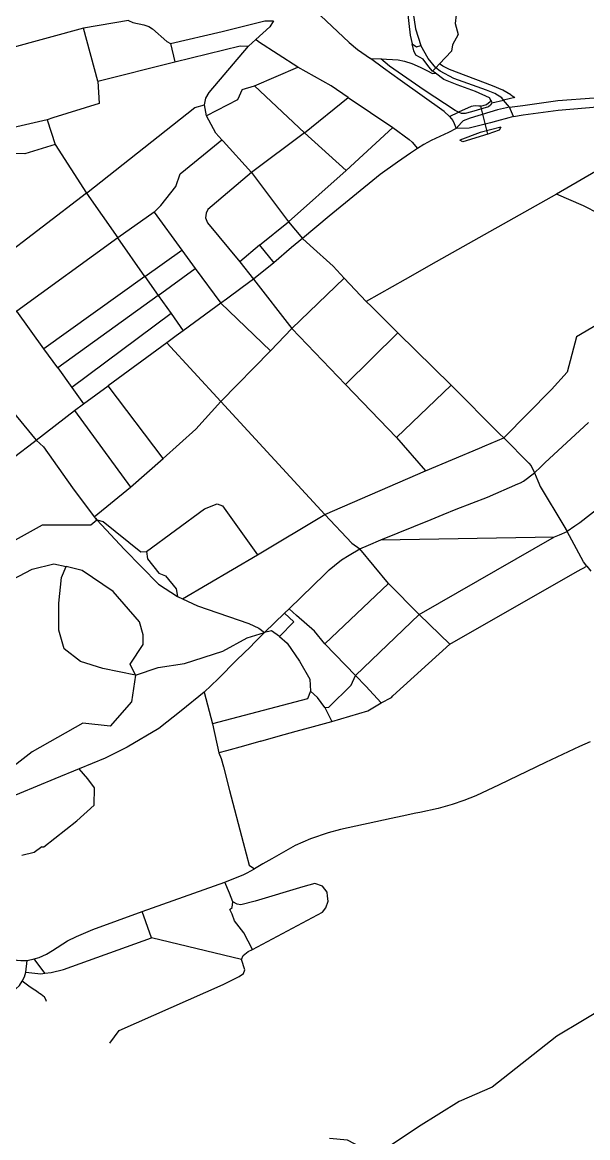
# Model space of a CAD drawing. Header units: inches. Extents: x 2740922 to 2751091, y 1249500 to 1259683.
# Drawn here: x 2744319 to 2744942, y 1252899 to 1254127 of the extents above; entities that cross this region are included whole.
import ezdxf

# ---------------------------------------------------------------- set-up
doc = ezdxf.new("R2010")
doc.units = ezdxf.units.IN
doc.header["$MEASUREMENT"] = 0

msp = doc.modelspace()

# ---------------------------------------------------------------- linework, layer by layer
for points in [[(2744789.9, 1254405.8), (2744811, 1254358.3), (2744811.9, 1254321), (2744808.1, 1254308.6), (2744798.9, 1254295), (2744791.1, 1254286.5), (2744773.4, 1254264.8), (2744764.2, 1254249.8), (2744759.1, 1254235), (2744752.3, 1254214.7), (2744744, 1254178.1), (2744743.1, 1254141.6), (2744746.4, 1254112.7), (2744748.5, 1254103.3)], [(2744786.8, 1254193.3), (2744774.6, 1254188), (2744760.7, 1254177), (2744754.4, 1254168.6), (2744750, 1254159.5), (2744749, 1254153), (2744748.5, 1254145), (2744749.5, 1254137.1), (2744752.3, 1254119.5), (2744758.1, 1254101.3)], [(2744857.6, 1254175.2), (2744826.5, 1254160.5), (2744817.9, 1254149.4), (2744806.8, 1254146.9), (2744797.2, 1254135.2), (2744796, 1254125.7), (2744799.1, 1254113.5), (2744792.8, 1254102), (2744791.7, 1254095), (2744778.7, 1254081.3)], [(2744626.2, 1254150.6), (2744647.3, 1254134.2), (2744679.1, 1254104.7), (2744688.4, 1254096.8), (2744702.6, 1254086.9)], [(2744435.9, 1254128.7), (2744386.1, 1254120.3)], [(2744435.9, 1254128.7), (2744440.7, 1254126.5), (2744452.6, 1254123.9), (2744458.4, 1254122.1), (2744462.4, 1254119.7), (2744478.1, 1254105.6), (2744482.3, 1254103.4)], [(2744482.3, 1254103.4), (2744539.2, 1254116.9), (2744586.3, 1254128.5), (2744595.6, 1254128.6)], [(2744595.6, 1254128.6), (2744591.6, 1254121.9), (2744576.2, 1254108)], [(2744386.1, 1254120.3), (2744304.3, 1254098)], [(2744402, 1254061.9), (2744386.1, 1254120.3)], [(2744482.3, 1254103.4), (2744486.9, 1254083.3)], [(2744568.1, 1254100.7), (2744576.2, 1254108)], [(2744622.5, 1254077.4), (2744579, 1254105.4), (2744576.2, 1254108)], [(2744748.5, 1254103.3), (2744753.2, 1254099.9), (2744758.1, 1254101.3)], [(2744772.6, 1254072), (2744771.1, 1254073.2), (2744766.9, 1254077.8), (2744760.5, 1254086.2), (2744752.6, 1254090.7), (2744750.4, 1254095.6), (2744748.5, 1254103.3)], [(2744486.9, 1254083.3), (2744559, 1254101), (2744568.1, 1254100.7)], [(2744519.5, 1254036.1), (2744521.2, 1254043.4), (2744524.8, 1254049.6), (2744568.1, 1254100.7)], [(2744774.6, 1254076.9), (2744766, 1254087.1), (2744758.1, 1254101.3)], [(2744855.9, 1254033.3), (2744870.4, 1254035.2), (2744908.9, 1254040.6), (2744949.1, 1254043.8), (2744973.6, 1254045.8), (2744994.1, 1254048.1), (2745001.4, 1254048.9), (2745023.3, 1254051.5), (2745089.4, 1254060.7), (2745121.8, 1254066.6), (2745136.6, 1254068.9), (2745138.2, 1254069.3), (2745155.7, 1254073.1), (2745164.2, 1254075.1), (2745186.4, 1254080.5), (2745220.9, 1254091.2)], [(2744402, 1254061.9), (2744486.9, 1254083.3)], [(2744702.6, 1254086.9), (2744713.8, 1254086.6)], [(2744789.7, 1254023.2), (2744783.9, 1254028.6), (2744735.3, 1254063.1), (2744717, 1254076.4), (2744702.6, 1254086.9)], [(2744713.8, 1254086.6), (2744733.1, 1254085.5), (2744740.2, 1254084.2), (2744748.2, 1254081.4), (2744757.3, 1254077.5), (2744764.8, 1254073.9), (2744771, 1254070.4), (2744774.1, 1254070.9), (2744772.6, 1254072)], [(2744799.5, 1254028), (2744796, 1254029.9), (2744761.8, 1254052.2), (2744723.4, 1254078.4), (2744713.8, 1254086.6)], [(2744778.7, 1254081.3), (2744774.6, 1254076.9)], [(2744857.4, 1254046.9), (2744848.3, 1254052), (2744837.1, 1254056.8), (2744789.8, 1254074.8), (2744782.3, 1254078.7), (2744778.7, 1254081.3)], [(2744860.2, 1254023.2), (2744871, 1254025.1), (2744909.4, 1254030.1), (2744939.7, 1254032.8), (2744965.4, 1254035), (2744990, 1254037.5), (2745088.1, 1254052), (2745141.7, 1254061.6), (2745164.3, 1254066.9), (2745177.1, 1254069.9), (2745207.8, 1254078.2), (2745223.8, 1254083.9)], [(2744574.9, 1254056.9), (2744622.5, 1254077.4)], [(2744678, 1254043.9), (2744659.1, 1254057), (2744622.5, 1254077.4)], [(2744772.6, 1254072), (2744771.1, 1254073.2), (2744774.6, 1254076.9)], [(2744835.8, 1254039.7), (2744835.4, 1254041.3), (2744833.6, 1254043.6), (2744818.3, 1254050.5), (2744798, 1254058), (2744783.3, 1254063.8), (2744774.1, 1254070.9), (2744772.6, 1254072)], [(2744849.3, 1254041.2), (2744847.3, 1254043.7), (2744839.5, 1254048.3), (2744830.5, 1254052), (2744794.5, 1254064.9), (2744779.5, 1254072.9), (2744774.6, 1254076.9)], [(2744402, 1254061.9), (2744403.5, 1254037.6), (2744352.5, 1254021.6)], [(2744561, 1254052.9), (2744574.9, 1254056.9)], [(2744629.8, 1254005.1), (2744574.9, 1254056.9)], [(2744561, 1254052.9), (2744556, 1254041.5), (2744521.8, 1254023.8)], [(2744629.8, 1254005.1), (2744678, 1254043.9)], [(2744678, 1254043.9), (2744727.2, 1254010.9)], [(2744861.6, 1254044.1), (2744849.3, 1254041.2)], [(2744857.4, 1254046.9), (2744861.6, 1254044.1)], [(2744346.2, 1254019.6), (2744307.9, 1254010.8), (2744265.1, 1254021), (2744216.2, 1254020.7), (2744201, 1254023.7), (2744187.9, 1254032.8)], [(2744389.6, 1253938.8), (2744509.1, 1254033.2), (2744519.5, 1254036.1)], [(2744521.8, 1254023.8), (2744519.5, 1254036.1)], [(2744855.9, 1254033.3), (2744842.6, 1254030.3), (2744812.3, 1254021.2), (2744804.9, 1254018.5), (2744803, 1254016.4), (2744797.1, 1254009.8)], [(2744835.8, 1254039.7), (2744836.2, 1254038.1), (2744834.8, 1254035.5), (2744832.6, 1254033.8), (2744813.9, 1254028.2), (2744806.9, 1254026.6), (2744802.8, 1254026.6), (2744799.5, 1254028)], [(2744824.2, 1254034.4), (2744822, 1254034.4), (2744817.8, 1254034.8), (2744813.6, 1254034.2), (2744799.5, 1254028)], [(2744824.2, 1254034.4), (2744830.5, 1254036.4), (2744834.6, 1254039.7), (2744835.4, 1254041.3), (2744835.8, 1254039.7)], [(2744832, 1254003.6), (2744824.2, 1254034.4)], [(2744835.8, 1254039.7), (2744836.2, 1254038.1), (2744849.3, 1254041.2)], [(2744855.9, 1254033.3), (2744849.3, 1254041.2)], [(2744860.2, 1254023.2), (2744855.9, 1254033.3)], [(2744352.5, 1254021.6), (2744346.2, 1254019.6)], [(2744346.2, 1254019.6), (2744354.9, 1253992.2)], [(2744538.9, 1253997.3), (2744532.1, 1254004.8), (2744521.8, 1254023.8)], [(2744789.7, 1254023.2), (2744799.5, 1254028)], [(2744789.7, 1254023.2), (2744793.5, 1254018.8), (2744794.9, 1254015.3), (2744797.1, 1254009.8)], [(2744860.2, 1254023.2), (2744854.9, 1254021.8), (2744841.5, 1254018.1), (2744834.9, 1254016.3), (2744811.5, 1254010.4), (2744797.1, 1254009.8)], [(2744629.8, 1254005.1), (2744571.4, 1253961.3)], [(2744629.8, 1254005.1), (2744675.7, 1253963.8)], [(2744727.2, 1254010.9), (2744675.7, 1253963.8)], [(2744727.2, 1254010.9), (2744745.1, 1253997.8), (2744748.6, 1253994.8), (2744754.4, 1253987.9)], [(2744797.1, 1254009.8), (2744788.4, 1254005.4), (2744769.6, 1253996.6), (2744761.4, 1253992.3), (2744754.4, 1253987.9)], [(2744846.4, 1254011.3), (2744823.5, 1254005.4), (2744801.2, 1253996.9)], [(2744846.4, 1254011.3), (2744844.4, 1254008), (2744832, 1254003.6)], [(2744518.5, 1253981), (2744538.9, 1253997.3)], [(2744538.9, 1253997.3), (2744540.2, 1253995.9), (2744571.4, 1253961.3)], [(2744832, 1254003.6), (2744804.2, 1253995.1), (2744801.2, 1253996.9)], [(2744354.9, 1253992.2), (2744321.7, 1253982.2), (2744300.8, 1253982.7), (2744287.3, 1253979.4), (2744278.4, 1253970.4), (2744268.1, 1253962.3), (2744252.4, 1253952.2), (2744239.9, 1253940.9), (2744229.2, 1253924.6)], [(2744354.9, 1253992.2), (2744389.6, 1253938.8)], [(2744464.2, 1253917.7), (2744471.6, 1253925.2), (2744488.1, 1253946.2), (2744492.9, 1253960.1), (2744518.5, 1253981)], [(2744754.4, 1253987.9), (2744746.5, 1253982.6), (2744732.4, 1253972.7), (2744713.3, 1253959.4), (2744657, 1253913.3), (2744627.6, 1253888.9)], [(2744962, 1253969.3), (2744907.7, 1253937.7)], [(2744571.4, 1253961.3), (2744523.3, 1253920.9), (2744521.3, 1253916.6), (2744520.9, 1253911.7), (2744523.1, 1253906.1), (2744558.5, 1253863.1)], [(2744571.4, 1253961.3), (2744612.1, 1253907.1)], [(2744675.7, 1253963.8), (2744612.1, 1253907.1)], [(2744389.6, 1253938.8), (2744291.5, 1253863.7), (2744280.4, 1253855.1)], [(2744389.6, 1253938.8), (2744424, 1253889.7)], [(2744907.7, 1253937.7), (2744775.1, 1253863.1), (2744740.8, 1253843.8), (2744697.9, 1253819.5)], [(2744971.4, 1253899.5), (2744954.8, 1253915.9), (2744937.3, 1253924.9), (2744907.7, 1253937.7)], [(2744464.2, 1253917.7), (2744424, 1253889.7)], [(2744464.2, 1253917.7), (2744494.7, 1253876.1)], [(2744580.4, 1253881.5), (2744612.1, 1253907.1)], [(2744612.1, 1253907.1), (2744627.6, 1253888.9)], [(2744424, 1253889.7), (2744312.7, 1253808.8)], [(2744454, 1253847), (2744424, 1253889.7)], [(2744627.6, 1253888.9), (2744615.5, 1253878.8), (2744596, 1253862)], [(2744627.6, 1253888.9), (2744636.2, 1253880.9), (2744661.5, 1253858.4)], [(2744454, 1253847), (2744494.7, 1253876.1)], [(2744494.7, 1253876.1), (2744509.5, 1253855.8)], [(2744580.4, 1253881.5), (2744558.5, 1253863.1)], [(2744580.4, 1253881.5), (2744596, 1253862)], [(2744558.5, 1253863.1), (2744573.7, 1253843.9)], [(2744596, 1253862), (2744573.7, 1253843.9)], [(2744661.5, 1253858.4), (2744673.6, 1253845.2)], [(2744454, 1253847), (2744342.5, 1253767.4)], [(2744454, 1253847), (2744468.6, 1253826.2)], [(2744468.6, 1253826.2), (2744509.5, 1253855.8)], [(2744509.5, 1253855.8), (2744537.7, 1253817.6)], [(2744673.6, 1253845.2), (2744616, 1253789.5)], [(2744697.9, 1253819.5), (2744673.6, 1253845.2)], [(2744573.7, 1253843.9), (2744561.2, 1253834.8), (2744543.9, 1253822.1), (2744537.7, 1253817.6)], [(2744573.7, 1253843.9), (2744616, 1253789.5)], [(2744468.6, 1253826.2), (2744357.8, 1253746.2)], [(2744468.6, 1253826.2), (2744482.7, 1253806.1)], [(2744312.7, 1253808.8), (2744291.3, 1253793), (2744283.3, 1253784.1), (2744271.6, 1253766.7), (2744268.5, 1253760.6), (2744268.2, 1253752.6), (2744270.4, 1253744.7), (2744295, 1253714), (2744334.1, 1253666.8)], [(2744342.5, 1253767.4), (2744312.7, 1253808.8)], [(2744537.7, 1253817.6), (2744526.7, 1253809.5), (2744496.1, 1253787.1)], [(2744537.7, 1253817.6), (2744592.2, 1253765)], [(2744732.9, 1253784.9), (2744703.8, 1253813.8), (2744697.9, 1253819.5)], [(2744482.7, 1253806.1), (2744373.4, 1253724.7)], [(2744482.7, 1253806.1), (2744496.1, 1253787.1)], [(2744959, 1253797.8), (2744929.5, 1253780.6), (2744919.2, 1253741.6), (2744902.2, 1253722.6), (2744849.4, 1253669.1)], [(2744496.1, 1253787.1), (2744488.5, 1253781.5), (2744478, 1253773.8)], [(2744616, 1253789.5), (2744592.2, 1253765)], [(2744675.2, 1253728.1), (2744616, 1253789.5)], [(2744732.9, 1253784.9), (2744675.2, 1253728.1)], [(2744732.9, 1253784.9), (2744791.5, 1253727.2)], [(2744478, 1253773.8), (2744413.5, 1253726.5)], [(2744537.5, 1253709.3), (2744478, 1253773.8)], [(2744357.8, 1253746.2), (2744342.5, 1253767.4)], [(2744592.2, 1253765), (2744537.5, 1253709.3)], [(2744357.8, 1253746.2), (2744373.4, 1253724.7)], [(2744373.4, 1253724.7), (2744386.4, 1253706.6)], [(2744386.4, 1253706.6), (2744413.5, 1253726.5)], [(2744474.2, 1253646.7), (2744413.5, 1253726.5)], [(2744731.2, 1253669.8), (2744675.2, 1253728.1)], [(2744731.2, 1253669.8), (2744791.5, 1253727.2)], [(2744791.5, 1253727.2), (2744844.9, 1253673.6), (2744849.4, 1253669.1)], [(2744334.1, 1253666.8), (2744376.2, 1253699.2)], [(2744376.2, 1253699.2), (2744386.4, 1253706.6)], [(2744376.2, 1253699.2), (2744438, 1253614.9)], [(2744537.5, 1253709.3), (2744510.2, 1253679), (2744474.2, 1253646.7)], [(2744652.4, 1253585), (2744537.5, 1253709.3)], [(2744942.9, 1253686.1), (2744894.9, 1253641.8), (2744890.3, 1253637.3), (2744883.3, 1253630.7)], [(2744279.9, 1253624.7), (2744315.5, 1253652.4), (2744325.9, 1253660.4), (2744334.1, 1253666.8)], [(2744334.1, 1253666.8), (2744342.3, 1253659.3), (2744374, 1253614.3), (2744398, 1253582.2), (2744399.5, 1253580.7)], [(2744731.2, 1253669.8), (2744763.3, 1253633)], [(2744763.3, 1253633), (2744822.8, 1253657.9), (2744828.5, 1253660.4), (2744849.4, 1253669.1)], [(2744849.4, 1253669.1), (2744877.2, 1253641.5), (2744879.7, 1253638.6), (2744883.3, 1253630.7)], [(2744438, 1253614.9), (2744474.2, 1253646.7)], [(2744652.4, 1253585), (2744763.3, 1253633)], [(2744713.9, 1253557.1), (2744769.3, 1253579.5), (2744782.6, 1253584.8), (2744797.2, 1253590.6), (2744831.4, 1253604), (2744865, 1253618.5), (2744867.9, 1253619.9), (2744871.2, 1253621.5), (2744883.3, 1253630.7)], [(2744883.3, 1253630.7), (2744887.1, 1253621.8), (2744888.1, 1253619.5), (2744889.7, 1253615.7), (2744915.8, 1253572.2), (2744919.4, 1253566.3)], [(2744399.5, 1253580.7), (2744398, 1253582.2), (2744438, 1253614.9)], [(2744994, 1253623.8), (2744975.3, 1253608.4), (2744933.4, 1253575.7), (2744927.9, 1253572.1), (2744919.4, 1253566.3)], [(2744455.6, 1253544.1), (2744519.5, 1253591.1), (2744533.7, 1253596.5), (2744539.3, 1253594.5), (2744578, 1253540.4)], [(2744176.7, 1253480.8), (2744280.3, 1253540.1), (2744341.2, 1253573.3), (2744394.5, 1253573.3), (2744401, 1253579.1), (2744399.5, 1253580.7)], [(2744399.5, 1253580.7), (2744401, 1253579.1), (2744431.5, 1253546.2), (2744468.9, 1253508), (2744490, 1253494.4)], [(2744399.5, 1253580.7), (2744401, 1253579.1), (2744408.1, 1253577.1), (2744449.6, 1253543.7), (2744455.6, 1253544.1)], [(2744578, 1253540.4), (2744652.4, 1253585)], [(2744652.4, 1253585), (2744682, 1253553.2), (2744690.8, 1253547)], [(2744905.4, 1253560.3), (2744910.8, 1253562.6), (2744919.4, 1253566.3)], [(2744941.1, 1253528), (2744937.4, 1253532.8), (2744919.4, 1253566.3)], [(2744690.8, 1253547), (2744700.4, 1253551.2), (2744713.9, 1253557.1)], [(2744713.9, 1253557.1), (2744905.4, 1253560.3)], [(2744756.1, 1253474.9), (2744905.4, 1253560.3)], [(2744455.6, 1253544.1), (2744456.9, 1253536), (2744469.4, 1253520.4), (2744476.8, 1253517.3), (2744488.4, 1253502.9), (2744490, 1253494.4)], [(2744495.5, 1253491.9), (2744578, 1253540.4)], [(2744612.8, 1253481), (2744639.5, 1253506.7), (2744651.9, 1253518.7), (2744657.2, 1253523.9), (2744662.8, 1253528.8), (2744670.7, 1253534.8), (2744679, 1253540.2), (2744690.8, 1253547)], [(2744722.3, 1253508.8), (2744690.8, 1253547)], [(2744174.9, 1253466.8), (2744224.1, 1253476.1), (2744253.3, 1253488.9), (2744272.7, 1253493.8), (2744300.2, 1253509.4), (2744329.8, 1253524.7), (2744353.6, 1253530.5), (2744367, 1253527.6)], [(2744443.6, 1253408), (2744407.4, 1253415.2), (2744382.9, 1253423), (2744364.8, 1253437.1), (2744359, 1253457.6), (2744359.1, 1253487.4), (2744362, 1253515.4), (2744367, 1253527.6)], [(2744443.6, 1253408), (2744437.7, 1253419.9), (2744452.1, 1253441.7), (2744451.9, 1253452.2), (2744447.9, 1253466.6), (2744419.1, 1253500.2), (2744384.9, 1253523.2), (2744367, 1253527.6)], [(2744790.2, 1253442), (2744930.7, 1253522.5), (2744941.1, 1253528)], [(2744941.1, 1253528), (2744945.3, 1253522.6)], [(2744652.2, 1253442.3), (2744722.3, 1253508.8)], [(2744722.3, 1253508.8), (2744756.1, 1253474.9)], [(2744490, 1253494.4), (2744495.5, 1253491.9)], [(2744495.5, 1253491.9), (2744511.9, 1253484.2), (2744568.4, 1253465), (2744579.6, 1253459.7), (2744585.9, 1253455)], [(2744607.8, 1253476.1), (2744612.8, 1253481)], [(2744652.2, 1253442.3), (2744640.9, 1253456.3), (2744621.1, 1253473.7), (2744612.8, 1253481)], [(2744585.9, 1253455), (2744607.8, 1253476.1)], [(2744618.1, 1253466.8), (2744602.4, 1253450.5)], [(2744618.1, 1253466.8), (2744607.8, 1253476.1)], [(2744685.9, 1253407.7), (2744756.1, 1253474.9)], [(2744756.1, 1253474.9), (2744790.2, 1253442)], [(2744443.6, 1253408), (2744468.5, 1253416.2), (2744497.6, 1253420.6), (2744539.8, 1253434.5), (2744566.5, 1253449), (2744585.9, 1253455)], [(2744585.9, 1253455), (2744574.9, 1253443.8), (2744570.4, 1253439.1), (2744555.1, 1253424.8), (2744534.6, 1253403.8), (2744519.4, 1253389.1)], [(2744602.4, 1253450.5), (2744593.4, 1253456.7), (2744585.9, 1253455)], [(2744602.4, 1253450.5), (2744610.7, 1253443.2), (2744624.2, 1253423.2), (2744635.9, 1253403.5), (2744636.6, 1253390.2)], [(2744652.2, 1253442.3), (2744685.9, 1253407.7)], [(2744714.5, 1253377.3), (2744725.7, 1253383.5), (2744727.3, 1253385), (2744790.2, 1253442)], [(2744443.6, 1253408), (2744439.1, 1253378.4), (2744415.8, 1253351.6), (2744385.4, 1253354.9), (2744329.5, 1253323.6), (2744292.9, 1253295.3), (2744257.9, 1253268.2), (2744237.1, 1253258)], [(2744652.1, 1253372.4), (2744656.5, 1253372.8), (2744681.3, 1253396.8), (2744685.9, 1253407.7)], [(2744685.9, 1253407.7), (2744697.3, 1253396), (2744714.5, 1253377.3)], [(2744519.4, 1253389.1), (2744494, 1253368.6), (2744469.3, 1253349.2), (2744434.5, 1253328.6), (2744410.3, 1253316.7), (2744381.5, 1253304.8)], [(2744519.4, 1253389.1), (2744528.5, 1253354.3)], [(2744636.6, 1253390.2), (2744633, 1253382), (2744528.5, 1253354.3)], [(2744652.1, 1253372.4), (2744644.1, 1253383.2), (2744636.6, 1253390.2)], [(2744652.1, 1253372.4), (2744660.1, 1253356.9)], [(2744660.1, 1253356.9), (2744699.8, 1253368.6), (2744714.5, 1253377.3)], [(2744528.5, 1253354.3), (2744535.5, 1253322.3)], [(2744639.9, 1253351.4), (2744660.1, 1253356.9)], [(2744600.9, 1253340.6), (2744620.7, 1253346.2)], [(2744620.7, 1253346.2), (2744639.9, 1253351.4)], [(2744562.5, 1253329.8), (2744544, 1253324.7)], [(2744581.6, 1253335.2), (2744562.5, 1253329.8)], [(2744944.6, 1253334.7), (2744932.9, 1253329.4), (2744895.6, 1253311.9), (2744844.3, 1253287.3), (2744818.6, 1253275.2), (2744805.3, 1253269.8), (2744792.7, 1253265.4), (2744777.2, 1253261.2), (2744757.1, 1253256.8), (2744752.6, 1253255.8), (2744737.6, 1253252.7), (2744725.4, 1253250.1), (2744669.5, 1253238), (2744655.8, 1253234.2), (2744636.6, 1253227.7), (2744619.7, 1253220.2), (2744593.7, 1253205.8), (2744583.9, 1253200), (2744574.9, 1253194.7)], [(2744581.6, 1253335.2), (2744600.9, 1253340.6)], [(2744544, 1253324.7), (2744535.5, 1253322.3)], [(2744535.5, 1253322.3), (2744538, 1253316.1), (2744540.4, 1253307.1), (2744547.2, 1253280.8), (2744562.2, 1253223.7), (2744569, 1253198.8), (2744574.9, 1253194.7)], [(2744381.5, 1253304.8), (2744354.6, 1253293.6), (2744296.4, 1253269.6)], [(2744340.3, 1253218.8), (2744342.6, 1253219), (2744378.8, 1253247.7), (2744398, 1253264.8), (2744398.5, 1253284), (2744391.2, 1253293.7), (2744381.5, 1253304.8)], [(2744340.3, 1253218.8), (2744331.9, 1253212.6), (2744318.3, 1253209.2)], [(2744542, 1253180), (2744563.1, 1253188.3), (2744566.6, 1253190.1), (2744574.9, 1253194.7)], [(2744450.9, 1253147.5), (2744542, 1253180)], [(2744550.8, 1253158.5), (2744547.2, 1253167.7), (2744542, 1253180)], [(2744655.3, 1253164.4), (2744654.8, 1253169), (2744649.7, 1253175.7), (2744641.3, 1253178.4), (2744627.9, 1253175), (2744575.4, 1253159.1), (2744559.8, 1253154.9), (2744555.5, 1253155.7), (2744550.8, 1253158.5)], [(2744572.4, 1253106), (2744563, 1253124.3), (2744552.6, 1253137.3), (2744550.2, 1253144.6), (2744547.7, 1253150), (2744550.1, 1253152.1), (2744550.8, 1253158.5)], [(2744572.4, 1253106), (2744649.6, 1253146.9), (2744653.4, 1253151.9), (2744656, 1253159), (2744655.3, 1253164.4)], [(2744332, 1253095.4), (2744337.3, 1253097.2), (2744345.4, 1253100.7), (2744352.2, 1253104.9), (2744368.7, 1253115.3), (2744378.4, 1253120.3), (2744396.6, 1253127.8), (2744450.9, 1253147.5)], [(2744461.3, 1253118.7), (2744450.9, 1253147.5)], [(2744343.8, 1253079.9), (2744350.5, 1253080.6), (2744364.1, 1253083.9), (2744461.3, 1253118.7)], [(2744560.4, 1253095), (2744461.3, 1253118.7)], [(2744104.1, 1253077.6), (2744112.3, 1253058.3), (2744114.8, 1253052.4), (2744120.3, 1253044.7), (2744126.4, 1253040.4), (2744138.2, 1253036.9), (2744147.4, 1253038.3), (2744160.8, 1253043.5), (2744209.9, 1253068.6), (2744264, 1253095.4), (2744268.9, 1253097.4), (2744274, 1253098.9), (2744279.3, 1253099.8), (2744285.1, 1253100.3), (2744291, 1253100.1), (2744301, 1253097.4), (2744307.7, 1253095.4), (2744312.6, 1253094.2), (2744317.2, 1253093.7), (2744324, 1253093.9)], [(2744560.4, 1253095), (2744562.3, 1253099.1), (2744567.7, 1253103.5), (2744572.4, 1253106)], [(2744322.6, 1253080.8), (2744324, 1253093.9)], [(2744324, 1253093.9), (2744332, 1253095.4)], [(2744343.8, 1253079.9), (2744332, 1253095.4)], [(2744564.2, 1253083.5), (2744560.4, 1253095)], [(2744318.8, 1253070.9), (2744321.1, 1253075.8), (2744322.6, 1253080.8)], [(2744322.6, 1253080.8), (2744339.1, 1253079.2), (2744343.8, 1253079.9)], [(2744415.4, 1253002.8), (2744425.4, 1253016.7), (2744540.1, 1253067.3), (2744558, 1253076.2), (2744562.6, 1253079.3), (2744564.2, 1253083.5)], [(2744147.5, 1252977.9), (2744175.5, 1252990.3), (2744249.8, 1253021.4), (2744266.1, 1253029.7), (2744283.9, 1253040.6), (2744303.6, 1253055.2), (2744315.8, 1253066.3), (2744318.8, 1253070.9)], [(2744334.4, 1253059.8), (2744332.5, 1253061.1), (2744328.5, 1253063.8), (2744326.1, 1253065.3), (2744318.8, 1253070.9)], [(2744345.6, 1253048.7), (2744344.7, 1253050.6), (2744343.3, 1253053.4), (2744341.3, 1253054.8), (2744339.6, 1253056.1), (2744337.8, 1253057.3), (2744336.6, 1253058.2), (2744334.4, 1253059.8)], [(2744964.7, 1253044.2), (2744907.8, 1253010.3), (2744836.7, 1252954.1), (2744800.3, 1252938.3), (2744755.5, 1252910.5), (2744708.7, 1252879.3), (2744677.4, 1252895.7), (2744657.5, 1252897.7)]]:
    msp.add_lwpolyline(points)

doc.saveas('drawing.dxf')
